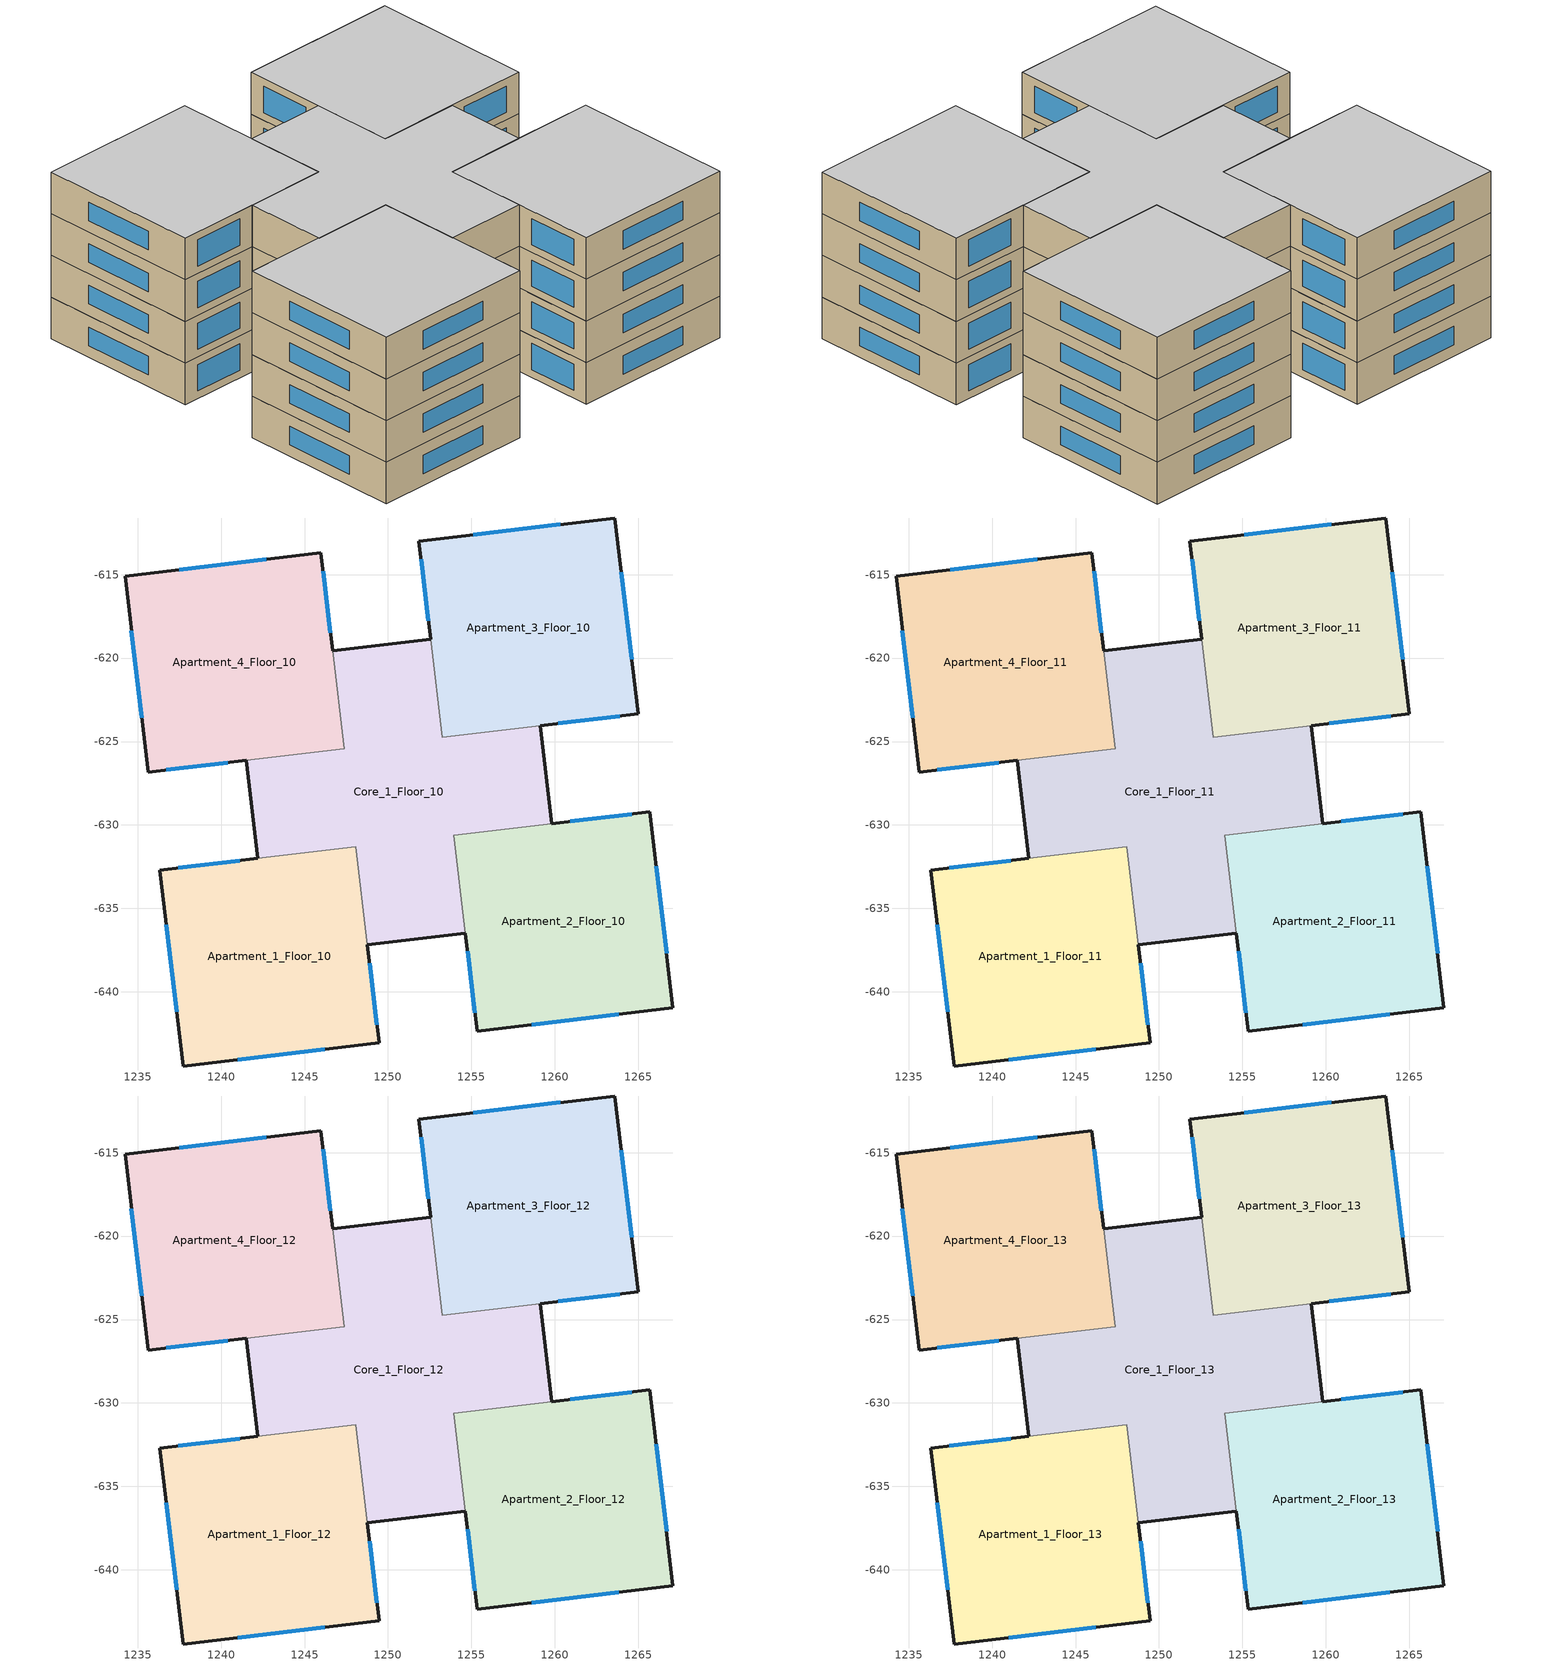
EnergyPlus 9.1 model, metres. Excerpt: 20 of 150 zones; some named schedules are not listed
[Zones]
Apartment_1_Floor_10
 floor to Apartment_1_Floor_9 (IS_FLOOR_A-5282): 1249.47,-643.05 1237.72,-644.45 1236.33,-632.7 1248.07,-631.31 z30
 wall outside (IS_WALL_ABD_5282_1_2_BLOCK): 1242.2,-632.01 1236.33,-632.7 1237.72,-644.45 1249.47,-643.05 1248.77,-637.18 z30:33
 wall to Core_1_Floor_10 (IS_INTERNALWALL_RESIDENTIAL+OFFICEREF): 1248.77,-637.18 1248.07,-631.31 1242.2,-632.01 z30:33
 window (IS_WIN_DGCL_ALUMIN_140X95_3.95_.65_.63): 1236.72,-635.97 1237.33,-641.18 / 1240.99,-644.06 1246.2,-643.44 z30.83:32.17; 1249.34,-641.96 1248.9,-638.27 / 1241.11,-632.14 1237.42,-632.57 z30.56:32.44
Apartment_2_Floor_10
 floor to Apartment_2_Floor_9 (IS_FLOOR_A-5282): 1267.08,-640.96 1255.34,-642.36 1253.94,-630.61 1265.69,-629.22 z30
 wall outside (IS_WALL_ABD_5282_1_2_BLOCK): 1254.64,-636.49 1255.34,-642.36 1267.08,-640.96 1265.69,-629.22 1259.82,-629.92 z30:33
 wall to Core_1_Floor_10 (IS_INTERNALWALL_RESIDENTIAL+OFFICEREF): 1259.82,-629.92 1253.94,-630.61 1254.64,-636.49 z30:33
 window (IS_WIN_DGCL_ALUMIN_140X95_3.95_.65_.63): 1254.77,-637.58 1255.21,-641.26 / 1264.6,-629.35 1260.91,-629.79 z30.56:32.44; 1258.6,-641.97 1263.82,-641.35 / 1266.69,-637.7 1266.08,-632.48 z30.83:32.17
Apartment_3_Floor_10
 floor to Apartment_3_Floor_9 (IS_FLOOR_A-5282): 1264.99,-623.35 1253.25,-624.74 1251.85,-613 1263.6,-611.6 z30
 wall outside (IS_WALL_ABD_5282_1_2_BLOCK): 1259.12,-624.04 1264.99,-623.35 1263.6,-611.6 1251.85,-613 1252.55,-618.87 z30:33
 wall to Core_1_Floor_10 (IS_INTERNALWALL_RESIDENTIAL+OFFICEREF): 1252.55,-618.87 1253.25,-624.74 1259.12,-624.04 z30:33
 window (IS_WIN_DGCL_ALUMIN_140X95_3.95_.65_.63): 1251.98,-614.09 1252.42,-617.78 / 1260.21,-623.91 1263.9,-623.48 z30.56:32.44; 1264.6,-620.08 1263.98,-614.87 / 1260.33,-611.99 1255.12,-612.61 z30.83:32.17
Apartment_4_Floor_10
 floor to Apartment_4_Floor_9 (IS_FLOOR_A-5282): 1247.38,-625.44 1235.63,-626.83 1234.24,-615.09 1245.98,-613.69 z30
 wall outside (IS_WALL_ABD_5282_1_2_BLOCK): 1246.68,-619.57 1245.98,-613.69 1234.24,-615.09 1235.63,-626.83 1241.5,-626.13 z30:33
 wall to Core_1_Floor_10 (IS_INTERNALWALL_RESIDENTIAL+OFFICEREF): 1241.5,-626.13 1247.38,-625.44 1246.68,-619.57 z30:33
 window (IS_WIN_DGCL_ALUMIN_140X95_3.95_.65_.63): 1234.63,-618.35 1235.24,-623.57 / 1242.72,-614.08 1237.5,-614.7 z30.83:32.17; 1236.72,-626.7 1240.41,-626.26 / 1246.55,-618.47 1246.11,-614.79 z30.56:32.44
Core_1_Floor_10
 floor to Core_1_Floor_9 (IS_FLOOR_A-5282): 1259.82,-629.92 1253.94,-630.61 1254.64,-636.49 1248.77,-637.18 1248.07,-631.31 1242.2,-632.01 1241.5,-626.13 1247.38,-625.44 1246.68,-619.57 1252.55,-618.87 1253.25,-624.74 1259.12,-624.04 z30
 wall outside (IS_WALL_ABD_5282_1_2_BLOCK): 1248.77,-637.18 1254.64,-636.49 / 1241.5,-626.13 1242.2,-632.01 / 1252.55,-618.87 1246.68,-619.57 / 1259.82,-629.92 1259.12,-624.04 z30:33
Apartment_1_Floor_11
 floor to Apartment_1_Floor_10 (IS_FLOOR_A-5282 Reversed): 1249.47,-643.05 1237.72,-644.45 1236.33,-632.7 1248.07,-631.31 z33
 wall outside (IS_WALL_ABD_5282_1_2_BLOCK): 1242.2,-632.01 1236.33,-632.7 1237.72,-644.45 1249.47,-643.05 1248.77,-637.18 z33:36
 wall to Core_1_Floor_11 (IS_INTERNALWALL_RESIDENTIAL+OFFICEREF): 1248.77,-637.18 1248.07,-631.31 1242.2,-632.01 z33:36
 window (IS_WIN_DGCL_ALUMIN_140X95_3.95_.65_.63): 1236.72,-635.97 1237.33,-641.18 / 1240.99,-644.06 1246.2,-643.44 z33.83:35.17; 1249.34,-641.96 1248.9,-638.27 / 1241.11,-632.14 1237.42,-632.57 z33.56:35.44
Apartment_2_Floor_11
 floor to Apartment_2_Floor_10 (IS_FLOOR_A-5282 Reversed): 1267.08,-640.96 1255.34,-642.36 1253.94,-630.61 1265.69,-629.22 z33
 wall outside (IS_WALL_ABD_5282_1_2_BLOCK): 1254.64,-636.49 1255.34,-642.36 1267.08,-640.96 1265.69,-629.22 1259.82,-629.92 z33:36
 wall to Core_1_Floor_11 (IS_INTERNALWALL_RESIDENTIAL+OFFICEREF): 1259.82,-629.92 1253.94,-630.61 1254.64,-636.49 z33:36
 window (IS_WIN_DGCL_ALUMIN_140X95_3.95_.65_.63): 1254.77,-637.58 1255.21,-641.26 / 1264.6,-629.35 1260.91,-629.79 z33.56:35.44; 1258.6,-641.97 1263.82,-641.35 / 1266.69,-637.7 1266.08,-632.48 z33.83:35.17
Apartment_3_Floor_11
 floor to Apartment_3_Floor_10 (IS_FLOOR_A-5282 Reversed): 1264.99,-623.35 1253.25,-624.74 1251.85,-613 1263.6,-611.6 z33
 wall outside (IS_WALL_ABD_5282_1_2_BLOCK): 1259.12,-624.04 1264.99,-623.35 1263.6,-611.6 1251.85,-613 1252.55,-618.87 z33:36
 wall to Core_1_Floor_11 (IS_INTERNALWALL_RESIDENTIAL+OFFICEREF): 1252.55,-618.87 1253.25,-624.74 1259.12,-624.04 z33:36
 window (IS_WIN_DGCL_ALUMIN_140X95_3.95_.65_.63): 1251.98,-614.09 1252.42,-617.78 / 1260.21,-623.91 1263.9,-623.48 z33.56:35.44; 1264.6,-620.08 1263.98,-614.87 / 1260.33,-611.99 1255.12,-612.61 z33.83:35.17
Apartment_4_Floor_11
 floor to Apartment_4_Floor_10 (IS_FLOOR_A-5282 Reversed): 1247.38,-625.44 1235.63,-626.83 1234.24,-615.09 1245.98,-613.69 z33
 wall outside (IS_WALL_ABD_5282_1_2_BLOCK): 1246.68,-619.57 1245.98,-613.69 1234.24,-615.09 1235.63,-626.83 1241.5,-626.13 z33:36
 wall to Core_1_Floor_11 (IS_INTERNALWALL_RESIDENTIAL+OFFICEREF): 1241.5,-626.13 1247.38,-625.44 1246.68,-619.57 z33:36
 window (IS_WIN_DGCL_ALUMIN_140X95_3.95_.65_.63): 1234.63,-618.35 1235.24,-623.57 / 1242.72,-614.08 1237.5,-614.7 z33.83:35.17; 1236.72,-626.7 1240.41,-626.26 / 1246.55,-618.47 1246.11,-614.79 z33.56:35.44
Core_1_Floor_11
 floor to Core_1_Floor_10 (IS_FLOOR_A-5282 Reversed): 1259.82,-629.92 1253.94,-630.61 1254.64,-636.49 1248.77,-637.18 1248.07,-631.31 1242.2,-632.01 1241.5,-626.13 1247.38,-625.44 1246.68,-619.57 1252.55,-618.87 1253.25,-624.74 1259.12,-624.04 z33
 wall outside (IS_WALL_ABD_5282_1_2_BLOCK): 1248.77,-637.18 1254.64,-636.49 / 1241.5,-626.13 1242.2,-632.01 / 1252.55,-618.87 1246.68,-619.57 / 1259.82,-629.92 1259.12,-624.04 z33:36
Apartment_1_Floor_12
 floor to Apartment_1_Floor_11 (IS_FLOOR_A-5282 Reversed): 1249.47,-643.05 1237.72,-644.45 1236.33,-632.7 1248.07,-631.31 z36
 wall outside (IS_WALL_ABD_5282_1_2_BLOCK): 1242.2,-632.01 1236.33,-632.7 1237.72,-644.45 1249.47,-643.05 1248.77,-637.18 z36:39
 wall to Core_1_Floor_12 (IS_INTERNALWALL_RESIDENTIAL+OFFICEREF): 1248.77,-637.18 1248.07,-631.31 1242.2,-632.01 z36:39
 window (IS_WIN_DGCL_ALUMIN_140X95_3.95_.65_.63): 1236.72,-635.97 1237.33,-641.18 / 1240.99,-644.06 1246.2,-643.44 z36.83:38.17; 1249.34,-641.96 1248.9,-638.27 / 1241.11,-632.14 1237.42,-632.57 z36.56:38.44
Apartment_2_Floor_12
 floor to Apartment_2_Floor_11 (IS_FLOOR_A-5282 Reversed): 1267.08,-640.96 1255.34,-642.36 1253.94,-630.61 1265.69,-629.22 z36
 wall outside (IS_WALL_ABD_5282_1_2_BLOCK): 1254.64,-636.49 1255.34,-642.36 1267.08,-640.96 1265.69,-629.22 1259.82,-629.92 z36:39
 wall to Core_1_Floor_12 (IS_INTERNALWALL_RESIDENTIAL+OFFICEREF): 1259.82,-629.92 1253.94,-630.61 1254.64,-636.49 z36:39
 window (IS_WIN_DGCL_ALUMIN_140X95_3.95_.65_.63): 1254.77,-637.58 1255.21,-641.26 / 1264.6,-629.35 1260.91,-629.79 z36.56:38.44; 1258.6,-641.97 1263.82,-641.35 / 1266.69,-637.7 1266.08,-632.48 z36.83:38.17
Apartment_3_Floor_12
 floor to Apartment_3_Floor_11 (IS_FLOOR_A-5282 Reversed): 1264.99,-623.35 1253.25,-624.74 1251.85,-613 1263.6,-611.6 z36
 wall outside (IS_WALL_ABD_5282_1_2_BLOCK): 1259.12,-624.04 1264.99,-623.35 1263.6,-611.6 1251.85,-613 1252.55,-618.87 z36:39
 wall to Core_1_Floor_12 (IS_INTERNALWALL_RESIDENTIAL+OFFICEREF): 1252.55,-618.87 1253.25,-624.74 1259.12,-624.04 z36:39
 window (IS_WIN_DGCL_ALUMIN_140X95_3.95_.65_.63): 1251.98,-614.09 1252.42,-617.78 / 1260.21,-623.91 1263.9,-623.48 z36.56:38.44; 1264.6,-620.08 1263.98,-614.87 / 1260.33,-611.99 1255.12,-612.61 z36.83:38.17
Apartment_4_Floor_12
 floor to Apartment_4_Floor_11 (IS_FLOOR_A-5282 Reversed): 1247.38,-625.44 1235.63,-626.83 1234.24,-615.09 1245.98,-613.69 z36
 wall outside (IS_WALL_ABD_5282_1_2_BLOCK): 1246.68,-619.57 1245.98,-613.69 1234.24,-615.09 1235.63,-626.83 1241.5,-626.13 z36:39
 wall to Core_1_Floor_12 (IS_INTERNALWALL_RESIDENTIAL+OFFICEREF): 1241.5,-626.13 1247.38,-625.44 1246.68,-619.57 z36:39
 window (IS_WIN_DGCL_ALUMIN_140X95_3.95_.65_.63): 1234.63,-618.35 1235.24,-623.57 / 1242.72,-614.08 1237.5,-614.7 z36.83:38.17; 1236.72,-626.7 1240.41,-626.26 / 1246.55,-618.47 1246.11,-614.79 z36.56:38.44
Core_1_Floor_12
 floor to Core_1_Floor_11 (IS_FLOOR_A-5282 Reversed): 1259.82,-629.92 1253.94,-630.61 1254.64,-636.49 1248.77,-637.18 1248.07,-631.31 1242.2,-632.01 1241.5,-626.13 1247.38,-625.44 1246.68,-619.57 1252.55,-618.87 1253.25,-624.74 1259.12,-624.04 z36
 wall outside (IS_WALL_ABD_5282_1_2_BLOCK): 1248.77,-637.18 1254.64,-636.49 / 1241.5,-626.13 1242.2,-632.01 / 1252.55,-618.87 1246.68,-619.57 / 1259.82,-629.92 1259.12,-624.04 z36:39
Apartment_1_Floor_13
 floor to Apartment_1_Floor_12 (IS_FLOOR_A-5282 Reversed): 1249.47,-643.05 1237.72,-644.45 1236.33,-632.7 1248.07,-631.31 z39
 wall outside (IS_WALL_ABD_5282_1_2_BLOCK): 1242.2,-632.01 1236.33,-632.7 1237.72,-644.45 1249.47,-643.05 1248.77,-637.18 z39:42
 wall to Core_1_Floor_13 (IS_INTERNALWALL_RESIDENTIAL+OFFICEREF): 1248.77,-637.18 1248.07,-631.31 1242.2,-632.01 z39:42
 window (IS_WIN_DGCL_ALUMIN_140X95_3.95_.65_.63): 1236.72,-635.97 1237.33,-641.18 / 1240.99,-644.06 1246.2,-643.44 z39.83:41.17; 1249.34,-641.96 1248.9,-638.27 / 1241.11,-632.14 1237.42,-632.57 z39.56:41.44
 ceiling to Apartment_1_Floor_14 (IS_FLOOR_A-5282): 1236.33,-632.7 1237.72,-644.45 1249.47,-643.05 1248.07,-631.31 z42
Apartment_2_Floor_13
 floor to Apartment_2_Floor_12 (IS_FLOOR_A-5282 Reversed): 1267.08,-640.96 1255.34,-642.36 1253.94,-630.61 1265.69,-629.22 z39
 wall outside (IS_WALL_ABD_5282_1_2_BLOCK): 1254.64,-636.49 1255.34,-642.36 1267.08,-640.96 1265.69,-629.22 1259.82,-629.92 z39:42
 wall to Core_1_Floor_13 (IS_INTERNALWALL_RESIDENTIAL+OFFICEREF): 1259.82,-629.92 1253.94,-630.61 1254.64,-636.49 z39:42
 window (IS_WIN_DGCL_ALUMIN_140X95_3.95_.65_.63): 1254.77,-637.58 1255.21,-641.26 / 1264.6,-629.35 1260.91,-629.79 z39.56:41.44; 1258.6,-641.97 1263.82,-641.35 / 1266.69,-637.7 1266.08,-632.48 z39.83:41.17
 ceiling to Apartment_2_Floor_14 (IS_FLOOR_A-5282): 1253.94,-630.61 1255.34,-642.36 1267.08,-640.96 1265.69,-629.22 z42
Apartment_3_Floor_13
 floor to Apartment_3_Floor_12 (IS_FLOOR_A-5282 Reversed): 1264.99,-623.35 1253.25,-624.74 1251.85,-613 1263.6,-611.6 z39
 wall outside (IS_WALL_ABD_5282_1_2_BLOCK): 1259.12,-624.04 1264.99,-623.35 1263.6,-611.6 1251.85,-613 1252.55,-618.87 z39:42
 wall to Core_1_Floor_13 (IS_INTERNALWALL_RESIDENTIAL+OFFICEREF): 1252.55,-618.87 1253.25,-624.74 1259.12,-624.04 z39:42
 window (IS_WIN_DGCL_ALUMIN_140X95_3.95_.65_.63): 1251.98,-614.09 1252.42,-617.78 / 1260.21,-623.91 1263.9,-623.48 z39.56:41.44; 1264.6,-620.08 1263.98,-614.87 / 1260.33,-611.99 1255.12,-612.61 z39.83:41.17
 ceiling to Apartment_3_Floor_14 (IS_FLOOR_A-5282): 1251.85,-613 1253.25,-624.74 1264.99,-623.35 1263.6,-611.6 z42
Apartment_4_Floor_13
 floor to Apartment_4_Floor_12 (IS_FLOOR_A-5282 Reversed): 1247.38,-625.44 1235.63,-626.83 1234.24,-615.09 1245.98,-613.69 z39
 wall outside (IS_WALL_ABD_5282_1_2_BLOCK): 1246.68,-619.57 1245.98,-613.69 1234.24,-615.09 1235.63,-626.83 1241.5,-626.13 z39:42
 wall to Core_1_Floor_13 (IS_INTERNALWALL_RESIDENTIAL+OFFICEREF): 1241.5,-626.13 1247.38,-625.44 1246.68,-619.57 z39:42
 window (IS_WIN_DGCL_ALUMIN_140X95_3.95_.65_.63): 1234.63,-618.35 1235.24,-623.57 / 1242.72,-614.08 1237.5,-614.7 z39.83:41.17; 1236.72,-626.7 1240.41,-626.26 / 1246.55,-618.47 1246.11,-614.79 z39.56:41.44
 ceiling to Apartment_4_Floor_14 (IS_FLOOR_A-5282): 1234.24,-615.09 1235.63,-626.83 1247.38,-625.44 1245.98,-613.69 z42
Core_1_Floor_13
 floor to Core_1_Floor_12 (IS_FLOOR_A-5282 Reversed): 1259.82,-629.92 1253.94,-630.61 1254.64,-636.49 1248.77,-637.18 1248.07,-631.31 1242.2,-632.01 1241.5,-626.13 1247.38,-625.44 1246.68,-619.57 1252.55,-618.87 1253.25,-624.74 1259.12,-624.04 z39
 wall outside (IS_WALL_ABD_5282_1_2_BLOCK): 1248.77,-637.18 1254.64,-636.49 / 1241.5,-626.13 1242.2,-632.01 / 1252.55,-618.87 1246.68,-619.57 / 1259.82,-629.92 1259.12,-624.04 z39:42
 ceiling to Core_1_Floor_14 (IS_FLOOR_A-5282): 1246.68,-619.57 1247.38,-625.44 1241.5,-626.13 1242.2,-632.01 1248.07,-631.31 1248.77,-637.18 1254.64,-636.49 1253.94,-630.61 1259.82,-629.92 1259.12,-624.04 1253.25,-624.74 1252.55,-618.87 z42
[Building]
Building 1: North Axis {deg}=0; Terrain=City; Solar Distribution=FullExterior; Maximum Number of Warmup Days=25; Minimum Number of Warmup Days=6
[Site:Location]
Tel Aviv-Bet Dagan	ISR: Latitude {deg}=32; Longitude {deg}=34.82; Time Zone {hr}=2; Elevation {m}=35
[SizingPeriod:DesignDay] Month=8; Day of Month=21; Day Type=SummerDesignDay; Daily Dry-Bulb Temperature Range {deltaC}=11.03; Dry-Bulb Temperature Range Modifier Type=DefaultMultipliers; Barometric Pressure {Pa}=100942; Wind Speed {m/s}=5.1; Wind Direction {deg}=259; Rain Indicator=No; Snow Indicator=No; Daylight Saving Time Indicator=No; Solar Model Indicator=ASHRAEClearSky; Sky Clearness=1.2
Name | Maximum Dry-Bulb Temperature {C} | Humidity Condition Type | Wetbulb or DewPoint at Maximum Dry-Bulb {C} | Enthalpy at Maximum Dry-Bulb {J/kg}
Ann Clg .4% Condns DB=>MWB | 33.5 | Wetbulb | 18.92
Ann Clg .4% Condns DP=>MDB | 24.5 | Dewpoint | 23.6
Ann Clg .4% Condns Enth=>MDB | 27.5 | Enthalpy |  | 75935
Ann Clg .4% Condns WB=>MDB | 32.8 | Wetbulb | 25.028
[Material] Roughness=MediumRough; Thermal Absorptance=0.9; Visible Absorptance=0.7
Name | Thickness {m} | Conductivity {W/m-K} | Density {kg/m3} | Specific Heat {J/kg-K} | Solar Absorptance
IS_CB1-13-23x50x25-095 | 0.23 | 0.25 | 825 | 970 | 0.44
IS_CB42-4-10x50x20-020 | 0.1 | 0.55 | 893 | 970 | 0.44
IS_Cement Mortar | 0.025 | 1.4 | 2000 | 900 | 0.4
IS_Light Concrete w/light Coarse Aggregate w/Non Quartz Sand-1600 | 0.05 | 1 | 1600 | 970 | 0.44
IS_Lime-Cement Mortar | 0.02 | 0.87 | 1800 | 860 | 0.4
IS_Marble | 0.04 | 3.5 | 2800 | 900 | 0.76
IS_Regular Concrete w/regular aggregate and w/Quartz sand_14cm | 0.14 | 2.1 | 2400 | 970 | 0.44
IS_Rigid-Polystyrene-Foam-made-from-granular-material-3cm | 0.03 | 0.04 | 20 | 1300 | 0.44
IS_Rigid-Polystyrene-Foam-made-from-granular-material-4cm | 0.04 | 0.04 | 20 | 1300 | 0.44
IS_Sand | 0.1 | 1.4 | 1600 | 830 | 0.44
[WindowMaterial:Blind] Slat Orientation=Horizontal; Slat Width {m}=0.025; Slat Separation {m}=0.018; Slat Thickness {m}=0.00025; Slat Angle {deg}=89.1; Slat Conductivity {W/m-K}=0.1; Slat Beam Solar Transmittance=0.2; Front Side Slat Beam Solar Reflectance=0.2; Back Side Slat Beam Solar Reflectance=0.2; Slat Diffuse Solar Transmittance=0.2; Front Side Slat Diffuse Solar Reflectance=0.2; Back Side Slat Diffuse Solar Reflectance=0.2; Slat Beam Visible Transmittance=0.2; Front Side Slat Beam Visible Reflectance=0.2; Back Side Slat Beam Visible Reflectance=0.2; Slat Diffuse Visible Transmittance=0.2; Front Side Slat Diffuse Visible Reflectance=0.2; Back Side Slat Diffuse Visible Reflectance=0.2; Slat Infrared Hemispherical Transmittance=0; Front Side Slat Infrared Hemispherical Emissivity=0.9; Back Side Slat Infrared Hemispherical Emissivity=0.9; Blind to Glass Distance {m}=0.0624985; Blind Top Opening Multiplier=1; Blind Bottom Opening Multiplier=1; Blind Left Side Opening Multiplier=1; Blind Right Side Opening Multiplier=1; Minimum Slat Angle {deg}=0; Maximum Slat Angle {deg}=180
IS_BLIND-Horizontal-0.025-0.018-89.0999985212-0.062498457901; IS_BLIND-Horizontal-0.025-0.018-89.0999987926-0.0624984579019; IS_BLIND-Horizontal-0.025-0.018-89.0999991462-0.0624984579031; IS_BLIND-Horizontal-0.025-0.018-89.1-0.062498457906; IS_BLIND-Horizontal-0.025-0.018-89.1000008538-0.0624984579089; IS_BLIND-Horizontal-0.025-0.018-89.1000012074-0.0624984579102; IS_BLIND-Horizontal-0.025-0.018-89.1000014788-0.0624984579111
[WindowMaterial:SimpleGlazingSystem]
ISw_DgCl_Alumin_140x95_3.95_.65_.63: U-Factor {W/m2-K}=3.95; Solar Heat Gain Coefficient=0.65; Visible Transmittance=0.63
[Construction]
IS_FLOOR_A-5282: IS_Cement Mortar, IS_Regular Concrete w/regular aggregate and w/Quartz sand_14cm, IS_Rigid-Polystyrene-Foam-made-from-granular-material-4cm, IS_Light Concrete w/light Coarse Aggregate w/Non Quartz Sand-1600, IS_Sand, IS_Cement Mortar, IS_Marble
IS_FLOOR_A-5282 Reversed: IS_Marble, IS_Cement Mortar, IS_Sand, IS_Light Concrete w/light Coarse Aggregate w/Non Quartz Sand-1600, IS_Rigid-Polystyrene-Foam-made-from-granular-material-4cm, IS_Regular Concrete w/regular aggregate and w/Quartz sand_14cm, IS_Cement Mortar
IS_INTERNALWALL_RESIDENTIAL+OFFICEREF: IS_Lime-Cement Mortar, IS_CB42-4-10x50x20-020, IS_Cement Mortar
IS_WALL_ABD_5282_1_2_BLOCK: IS_Cement Mortar, IS_Rigid-Polystyrene-Foam-made-from-granular-material-3cm, IS_CB1-13-23x50x25-095, IS_Lime-Cement Mortar
IS_WIN_DGCL_ALUMIN_140X95_3.95_.65_.63: ISw_DgCl_Alumin_140x95_3.95_.65_.63
[Zone]
Apartment_1_Floor_10; Apartment_1_Floor_11; Apartment_1_Floor_12; Apartment_1_Floor_13; Apartment_2_Floor_10; Apartment_2_Floor_11; Apartment_2_Floor_12; Apartment_2_Floor_13; Apartment_3_Floor_10; Apartment_3_Floor_11; Apartment_3_Floor_12; Apartment_3_Floor_13; Apartment_4_Floor_10; Apartment_4_Floor_11; Apartment_4_Floor_12; Apartment_4_Floor_13; Core_1_Floor_10; Core_1_Floor_11; Core_1_Floor_12; Core_1_Floor_13
[InternalMass] Construction=IS_INTERNALWALL_RESIDENTIAL+OFFICEREF; Surface Area {m2}=243.354
Name | Zone
Apartment_1_Floor_10-Interior walls | Apartment_1_Floor_10
Apartment_1_Floor_11-Interior walls | Apartment_1_Floor_11
Apartment_1_Floor_12-Interior walls | Apartment_1_Floor_12
Apartment_1_Floor_13-Interior walls | Apartment_1_Floor_13
Apartment_2_Floor_10-Interior walls | Apartment_2_Floor_10
Apartment_2_Floor_11-Interior walls | Apartment_2_Floor_11
Apartment_2_Floor_12-Interior walls | Apartment_2_Floor_12
Apartment_2_Floor_13-Interior walls | Apartment_2_Floor_13
Apartment_3_Floor_10-Interior walls | Apartment_3_Floor_10
Apartment_3_Floor_11-Interior walls | Apartment_3_Floor_11
Apartment_3_Floor_12-Interior walls | Apartment_3_Floor_12
Apartment_3_Floor_13-Interior walls | Apartment_3_Floor_13
Apartment_4_Floor_10-Interior walls | Apartment_4_Floor_10
Apartment_4_Floor_11-Interior walls | Apartment_4_Floor_11
Apartment_4_Floor_12-Interior walls | Apartment_4_Floor_12
Apartment_4_Floor_13-Interior walls | Apartment_4_Floor_13
[Daylighting:Controls] Lighting Control Type=Continuous; Glare Calculation Azimuth Angle of View Direction Clockwise from Zone y-Axis {deg}=0; Maximum Allowable Discomfort Glare Index=22; Fraction of Zone Controlled by Reference Point 1=1; Illuminance Setpoint at Reference Point 1 {lux}=500
Name | Zone | Glare Calculation Daylighting Reference Point | Daylighting Reference Point Name 1
Apartment_1_Floor_10 DaylightingControls | Apartment_1_Floor_10 | Daylighting Control 14 | Daylighting Control 14
Apartment_1_Floor_11 DaylightingControls | Apartment_1_Floor_11 | Daylighting Control 15 | Daylighting Control 15
Apartment_1_Floor_12 DaylightingControls | Apartment_1_Floor_12 | Daylighting Control 16 | Daylighting Control 16
Apartment_1_Floor_13 DaylightingControls | Apartment_1_Floor_13 | Daylighting Control 17 | Daylighting Control 17
Apartment_2_Floor_10 DaylightingControls | Apartment_2_Floor_10 | Daylighting Control 43 | Daylighting Control 43
Apartment_2_Floor_11 DaylightingControls | Apartment_2_Floor_11 | Daylighting Control 44 | Daylighting Control 44
Apartment_2_Floor_12 DaylightingControls | Apartment_2_Floor_12 | Daylighting Control 45 | Daylighting Control 45
Apartment_2_Floor_13 DaylightingControls | Apartment_2_Floor_13 | Daylighting Control 46 | Daylighting Control 46
Apartment_3_Floor_10 DaylightingControls | Apartment_3_Floor_10 | Daylighting Control 72 | Daylighting Control 72
Apartment_3_Floor_11 DaylightingControls | Apartment_3_Floor_11 | Daylighting Control 73 | Daylighting Control 73
Apartment_3_Floor_12 DaylightingControls | Apartment_3_Floor_12 | Daylighting Control 74 | Daylighting Control 74
Apartment_3_Floor_13 DaylightingControls | Apartment_3_Floor_13 | Daylighting Control 75 | Daylighting Control 75
Apartment_4_Floor_10 DaylightingControls | Apartment_4_Floor_10 | Daylighting Control 101 | Daylighting Control 101
Apartment_4_Floor_11 DaylightingControls | Apartment_4_Floor_11 | Daylighting Control 102 | Daylighting Control 102
Apartment_4_Floor_12 DaylightingControls | Apartment_4_Floor_12 | Daylighting Control 103 | Daylighting Control 103
Apartment_4_Floor_13 DaylightingControls | Apartment_4_Floor_13 | Daylighting Control 104 | Daylighting Control 104
[ZoneControl:Thermostat] Control Object Type 1=ThermostatSetpoint:DualSetpoint
Name | Zone or ZoneList | Control Type Schedule | Control Name 1
Apartment_1_Floor_10 Thermostat | Apartment_1_Floor_10 | Apartment_1_Floor_10 Thermostat Schedule | dualSetPtThermostatApartment_1_Floor_10
Apartment_1_Floor_11 Thermostat | Apartment_1_Floor_11 | Apartment_1_Floor_11 Thermostat Schedule | dualSetPtThermostatApartment_1_Floor_11
Apartment_1_Floor_12 Thermostat | Apartment_1_Floor_12 | Apartment_1_Floor_12 Thermostat Schedule | dualSetPtThermostatApartment_1_Floor_12
Apartment_1_Floor_13 Thermostat | Apartment_1_Floor_13 | Apartment_1_Floor_13 Thermostat Schedule | dualSetPtThermostatApartment_1_Floor_13
Apartment_2_Floor_10 Thermostat | Apartment_2_Floor_10 | Apartment_2_Floor_10 Thermostat Schedule | dualSetPtThermostatApartment_2_Floor_10
Apartment_2_Floor_11 Thermostat | Apartment_2_Floor_11 | Apartment_2_Floor_11 Thermostat Schedule | dualSetPtThermostatApartment_2_Floor_11
Apartment_2_Floor_12 Thermostat | Apartment_2_Floor_12 | Apartment_2_Floor_12 Thermostat Schedule | dualSetPtThermostatApartment_2_Floor_12
Apartment_2_Floor_13 Thermostat | Apartment_2_Floor_13 | Apartment_2_Floor_13 Thermostat Schedule | dualSetPtThermostatApartment_2_Floor_13
Apartment_3_Floor_10 Thermostat | Apartment_3_Floor_10 | Apartment_3_Floor_10 Thermostat Schedule | dualSetPtThermostatApartment_3_Floor_10
Apartment_3_Floor_11 Thermostat | Apartment_3_Floor_11 | Apartment_3_Floor_11 Thermostat Schedule | dualSetPtThermostatApartment_3_Floor_11
Apartment_3_Floor_12 Thermostat | Apartment_3_Floor_12 | Apartment_3_Floor_12 Thermostat Schedule | dualSetPtThermostatApartment_3_Floor_12
Apartment_3_Floor_13 Thermostat | Apartment_3_Floor_13 | Apartment_3_Floor_13 Thermostat Schedule | dualSetPtThermostatApartment_3_Floor_13
Apartment_4_Floor_10 Thermostat | Apartment_4_Floor_10 | Apartment_4_Floor_10 Thermostat Schedule | dualSetPtThermostatApartment_4_Floor_10
Apartment_4_Floor_11 Thermostat | Apartment_4_Floor_11 | Apartment_4_Floor_11 Thermostat Schedule | dualSetPtThermostatApartment_4_Floor_11
Apartment_4_Floor_12 Thermostat | Apartment_4_Floor_12 | Apartment_4_Floor_12 Thermostat Schedule | dualSetPtThermostatApartment_4_Floor_12
Apartment_4_Floor_13 Thermostat | Apartment_4_Floor_13 | Apartment_4_Floor_13 Thermostat Schedule | dualSetPtThermostatApartment_4_Floor_13
[ThermostatSetpoint:DualSetpoint] Heating Setpoint Temperature Schedule=IS_RES_HEATING_SETPOINT; Cooling Setpoint Temperature Schedule=IS_RES_COOLING_SETPOINT
dualSetPtThermostatApartment_1_Floor_10; dualSetPtThermostatApartment_1_Floor_11; dualSetPtThermostatApartment_1_Floor_12; dualSetPtThermostatApartment_1_Floor_13; dualSetPtThermostatApartment_2_Floor_10; dualSetPtThermostatApartment_2_Floor_11; dualSetPtThermostatApartment_2_Floor_12; dualSetPtThermostatApartment_2_Floor_13; dualSetPtThermostatApartment_3_Floor_10; dualSetPtThermostatApartment_3_Floor_11; dualSetPtThermostatApartment_3_Floor_12; dualSetPtThermostatApartment_3_Floor_13; dualSetPtThermostatApartment_4_Floor_10; dualSetPtThermostatApartment_4_Floor_11; dualSetPtThermostatApartment_4_Floor_12; dualSetPtThermostatApartment_4_Floor_13
[ZoneHVAC:IdealLoadsAirSystem] Cooling Limit=LimitFlowRate; Maximum Cooling Air Flow Rate {m3/s}=Autosize; Heating Availability Schedule=IS_RES_OCCUPANCY; Cooling Availability Schedule=IS_RES_OCCUPANCY; Dehumidification Control Type=Humidistat; Humidification Control Type=Humidistat; Design Specification Outdoor Air Object=Apartment_1_Floor_0_DSOA; Outdoor Air Economizer Type=DifferentialEnthalpy
Apartment_1_Floor_0 IDEAL LOADS AIR SYSTEM; Apartment_1_Floor_1 IDEAL LOADS AIR SYSTEM; Apartment_1_Floor_10 IDEAL LOADS AIR SYSTEM; Apartment_1_Floor_11 IDEAL LOADS AIR SYSTEM; Apartment_1_Floor_12 IDEAL LOADS AIR SYSTEM; Apartment_1_Floor_13 IDEAL LOADS AIR SYSTEM; Apartment_1_Floor_14 IDEAL LOADS AIR SYSTEM; Apartment_1_Floor_15 IDEAL LOADS AIR SYSTEM; Apartment_1_Floor_16 IDEAL LOADS AIR SYSTEM; Apartment_1_Floor_17 IDEAL LOADS AIR SYSTEM; Apartment_1_Floor_18 IDEAL LOADS AIR SYSTEM; Apartment_1_Floor_19 IDEAL LOADS AIR SYSTEM; Apartment_1_Floor_2 IDEAL LOADS AIR SYSTEM; Apartment_1_Floor_20 IDEAL LOADS AIR SYSTEM; Apartment_1_Floor_21 IDEAL LOADS AIR SYSTEM; Apartment_1_Floor_22 IDEAL LOADS AIR SYSTEM; Apartment_1_Floor_23 IDEAL LOADS AIR SYSTEM; Apartment_1_Floor_24 IDEAL LOADS AIR SYSTEM; Apartment_1_Floor_25 IDEAL LOADS AIR SYSTEM; Apartment_1_Floor_26 IDEAL LOADS AIR SYSTEM; Apartment_1_Floor_27 IDEAL LOADS AIR SYSTEM; Apartment_1_Floor_28 IDEAL LOADS AIR SYSTEM; Apartment_1_Floor_29 IDEAL LOADS AIR SYSTEM; Apartment_1_Floor_3 IDEAL LOADS AIR SYSTEM; Apartment_1_Floor_4 IDEAL LOADS AIR SYSTEM; Apartment_1_Floor_5 IDEAL LOADS AIR SYSTEM; Apartment_1_Floor_6 IDEAL LOADS AIR SYSTEM; Apartment_1_Floor_7 IDEAL LOADS AIR SYSTEM; Apartment_1_Floor_8 IDEAL LOADS AIR SYSTEM; Apartment_1_Floor_9 IDEAL LOADS AIR SYSTEM; Apartment_2_Floor_0 IDEAL LOADS AIR SYSTEM; Apartment_2_Floor_1 IDEAL LOADS AIR SYSTEM; Apartment_2_Floor_10 IDEAL LOADS AIR SYSTEM; Apartment_2_Floor_11 IDEAL LOADS AIR SYSTEM; Apartment_2_Floor_12 IDEAL LOADS AIR SYSTEM; Apartment_2_Floor_13 IDEAL LOADS AIR SYSTEM; Apartment_2_Floor_14 IDEAL LOADS AIR SYSTEM; Apartment_2_Floor_15 IDEAL LOADS AIR SYSTEM; Apartment_2_Floor_16 IDEAL LOADS AIR SYSTEM; Apartment_2_Floor_17 IDEAL LOADS AIR SYSTEM; Apartment_2_Floor_18 IDEAL LOADS AIR SYSTEM; Apartment_2_Floor_19 IDEAL LOADS AIR SYSTEM; Apartment_2_Floor_2 IDEAL LOADS AIR SYSTEM; Apartment_2_Floor_20 IDEAL LOADS AIR SYSTEM; Apartment_2_Floor_21 IDEAL LOADS AIR SYSTEM; Apartment_2_Floor_22 IDEAL LOADS AIR SYSTEM; Apartment_2_Floor_23 IDEAL LOADS AIR SYSTEM; Apartment_2_Floor_24 IDEAL LOADS AIR SYSTEM; Apartment_2_Floor_25 IDEAL LOADS AIR SYSTEM; Apartment_2_Floor_26 IDEAL LOADS AIR SYSTEM; Apartment_2_Floor_27 IDEAL LOADS AIR SYSTEM; Apartment_2_Floor_28 IDEAL LOADS AIR SYSTEM; Apartment_2_Floor_29 IDEAL LOADS AIR SYSTEM; Apartment_2_Floor_3 IDEAL LOADS AIR SYSTEM; Apartment_2_Floor_4 IDEAL LOADS AIR SYSTEM; Apartment_2_Floor_5 IDEAL LOADS AIR SYSTEM; Apartment_2_Floor_6 IDEAL LOADS AIR SYSTEM; Apartment_2_Floor_7 IDEAL LOADS AIR SYSTEM; Apartment_2_Floor_8 IDEAL LOADS AIR SYSTEM; Apartment_2_Floor_9 IDEAL LOADS AIR SYSTEM; Apartment_3_Floor_0 IDEAL LOADS AIR SYSTEM; Apartment_3_Floor_1 IDEAL LOADS AIR SYSTEM; Apartment_3_Floor_10 IDEAL LOADS AIR SYSTEM; Apartment_3_Floor_11 IDEAL LOADS AIR SYSTEM; Apartment_3_Floor_12 IDEAL LOADS AIR SYSTEM; Apartment_3_Floor_13 IDEAL LOADS AIR SYSTEM; Apartment_3_Floor_14 IDEAL LOADS AIR SYSTEM; Apartment_3_Floor_15 IDEAL LOADS AIR SYSTEM; Apartment_3_Floor_16 IDEAL LOADS AIR SYSTEM; Apartment_3_Floor_17 IDEAL LOADS AIR SYSTEM; Apartment_3_Floor_18 IDEAL LOADS AIR SYSTEM; Apartment_3_Floor_19 IDEAL LOADS AIR SYSTEM; Apartment_3_Floor_2 IDEAL LOADS AIR SYSTEM; Apartment_3_Floor_20 IDEAL LOADS AIR SYSTEM; Apartment_3_Floor_21 IDEAL LOADS AIR SYSTEM; Apartment_3_Floor_22 IDEAL LOADS AIR SYSTEM; Apartment_3_Floor_23 IDEAL LOADS AIR SYSTEM; Apartment_3_Floor_24 IDEAL LOADS AIR SYSTEM; Apartment_3_Floor_25 IDEAL LOADS AIR SYSTEM; Apartment_3_Floor_26 IDEAL LOADS AIR SYSTEM; Apartment_3_Floor_27 IDEAL LOADS AIR SYSTEM; Apartment_3_Floor_28 IDEAL LOADS AIR SYSTEM
[DesignSpecification:OutdoorAir]
Apartment_1_Floor_0_DSOA: Outdoor Air Method=Sum; Outdoor Air Flow per Person {m3/s-person}=0.0023595; Outdoor Air Flow per Zone Floor Area {m3/s-m2}=0.000304801; Outdoor Air Flow per Zone {m3/s}=0; Outdoor Air Flow Air Changes per Hour {1/hr}=0
[Zone equipment]
Apartment_1_Floor_10: Apartment_1_Floor_10 IDEAL LOADS AIR SYSTEM
Apartment_1_Floor_11: Apartment_1_Floor_11 IDEAL LOADS AIR SYSTEM
Apartment_1_Floor_12: Apartment_1_Floor_12 IDEAL LOADS AIR SYSTEM
Apartment_1_Floor_13: Apartment_1_Floor_13 IDEAL LOADS AIR SYSTEM
Apartment_2_Floor_10: Apartment_2_Floor_10 IDEAL LOADS AIR SYSTEM
Apartment_2_Floor_11: Apartment_2_Floor_11 IDEAL LOADS AIR SYSTEM
Apartment_2_Floor_12: Apartment_2_Floor_12 IDEAL LOADS AIR SYSTEM
Apartment_2_Floor_13: Apartment_2_Floor_13 IDEAL LOADS AIR SYSTEM
Apartment_3_Floor_10: Apartment_3_Floor_10 IDEAL LOADS AIR SYSTEM
Apartment_3_Floor_11: Apartment_3_Floor_11 IDEAL LOADS AIR SYSTEM
Apartment_3_Floor_12: Apartment_3_Floor_12 IDEAL LOADS AIR SYSTEM
Apartment_3_Floor_13: Apartment_3_Floor_13 IDEAL LOADS AIR SYSTEM
Apartment_4_Floor_10: Apartment_4_Floor_10 IDEAL LOADS AIR SYSTEM
Apartment_4_Floor_11: Apartment_4_Floor_11 IDEAL LOADS AIR SYSTEM
Apartment_4_Floor_12: Apartment_4_Floor_12 IDEAL LOADS AIR SYSTEM
Apartment_4_Floor_13: Apartment_4_Floor_13 IDEAL LOADS AIR SYSTEM
[Sizing:Zone] Zone Cooling Design Supply Air Temperature Input Method=SupplyAirTemperature; Zone Cooling Design Supply Air Temperature {C}=14; Zone Cooling Design Supply Air Temperature Difference {deltaC}=11.11; Zone Heating Design Supply Air Temperature Input Method=SupplyAirTemperature; Zone Heating Design Supply Air Temperature {C}=40; Zone Heating Design Supply Air Temperature Difference {deltaC}=11.11; Zone Cooling Design Supply Air Humidity Ratio {kgWater/kgDryAir}=0.0085; Zone Heating Design Supply Air Humidity Ratio {kgWater/kgDryAir}=0.008; Design Specification Outdoor Air Object=Apartment_1_Floor_0_DSOA; Cooling Design Air Flow Method=DesignDay; Cooling Design Air Flow Rate {m3/s}=0; Cooling Minimum Air Flow per Zone Floor Area {m3/s-m2}=0.000762; Cooling Minimum Air Flow {m3/s}=0; Cooling Minimum Air Flow Fraction=0; Heating Design Air Flow Method=DesignDay; Heating Design Air Flow Rate {m3/s}=0; Heating Maximum Air Flow per Zone Floor Area {m3/s-m2}=0.002032; Heating Maximum Air Flow {m3/s}=0.141576; Heating Maximum Air Flow Fraction=0.3; Account for Dedicated Outdoor Air System=No
Name | Design Specification Zone Air Distribution Object
Apartment_1_Floor_10 | Apartment_1_Floor_10 Design Spec Zone Air Dist
Apartment_1_Floor_11 | Apartment_1_Floor_11 Design Spec Zone Air Dist
Apartment_1_Floor_12 | Apartment_1_Floor_12 Design Spec Zone Air Dist
Apartment_1_Floor_13 | Apartment_1_Floor_13 Design Spec Zone Air Dist
Apartment_2_Floor_10 | Apartment_2_Floor_10 Design Spec Zone Air Dist
Apartment_2_Floor_11 | Apartment_2_Floor_11 Design Spec Zone Air Dist
Apartment_2_Floor_12 | Apartment_2_Floor_12 Design Spec Zone Air Dist
Apartment_2_Floor_13 | Apartment_2_Floor_13 Design Spec Zone Air Dist
Apartment_3_Floor_10 | Apartment_3_Floor_10 Design Spec Zone Air Dist
Apartment_3_Floor_11 | Apartment_3_Floor_11 Design Spec Zone Air Dist
Apartment_3_Floor_12 | Apartment_3_Floor_12 Design Spec Zone Air Dist
Apartment_3_Floor_13 | Apartment_3_Floor_13 Design Spec Zone Air Dist
Apartment_4_Floor_10 | Apartment_4_Floor_10 Design Spec Zone Air Dist
Apartment_4_Floor_11 | Apartment_4_Floor_11 Design Spec Zone Air Dist
Apartment_4_Floor_12 | Apartment_4_Floor_12 Design Spec Zone Air Dist
Apartment_4_Floor_13 | Apartment_4_Floor_13 Design Spec Zone Air Dist
[DesignSpecification:ZoneAirDistribution] Zone Air Distribution Effectiveness in Cooling Mode=1; Zone Air Distribution Effectiveness in Heating Mode=1
Apartment_1_Floor_10 Design Spec Zone Air Dist; Apartment_1_Floor_11 Design Spec Zone Air Dist; Apartment_1_Floor_12 Design Spec Zone Air Dist; Apartment_1_Floor_13 Design Spec Zone Air Dist; Apartment_2_Floor_10 Design Spec Zone Air Dist; Apartment_2_Floor_11 Design Spec Zone Air Dist; Apartment_2_Floor_12 Design Spec Zone Air Dist; Apartment_2_Floor_13 Design Spec Zone Air Dist; Apartment_3_Floor_10 Design Spec Zone Air Dist; Apartment_3_Floor_11 Design Spec Zone Air Dist; Apartment_3_Floor_12 Design Spec Zone Air Dist; Apartment_3_Floor_13 Design Spec Zone Air Dist; Apartment_4_Floor_10 Design Spec Zone Air Dist; Apartment_4_Floor_11 Design Spec Zone Air Dist; Apartment_4_Floor_12 Design Spec Zone Air Dist; Apartment_4_Floor_13 Design Spec Zone Air Dist
[WindowShadingControl] Shading Type=ExteriorBlind; Shading Control Type=OnIfScheduleAllows; Schedule=IS_RES_BLINDS; Shading Control Is Scheduled=Yes; Glare Control Is Active=No; Multiple Surface Control Type=Group
Name | Zone | Shading Device Material | Fenestration Surface Name 1 | Fenestration Surface Name 2 | Fenestration Surface Name 3 | Fenestration Surface Name 4
Shading Control 100 | Apartment_2_Floor_12 | IS_BLIND-Horizontal-0.025-0.018-89.0999991462-0.0624984579031 | Apartment_2_Floor_12_Srf_4_glz_0_e213863a5fc84f09ae06
Shading Control 101 | Apartment_2_Floor_13 | IS_BLIND-Horizontal-0.025-0.018-89.0999991462-0.0624984579031 | Apartment_2_Floor_13_Srf_4_glz_0_c97a6a639f39418989fc | Apartment_2_Floor_13_Srf_2_glz_0_3b0831a0d76c4cd8ad2a
Shading Control 102 | Apartment_2_Floor_13 | IS_BLIND-Horizontal-0.025-0.018-89.1-0.062498457906 | Apartment_2_Floor_13_Srf_3_glz_0_44ba86484087493cb120 | Apartment_2_Floor_13_Srf_5_glz_0_d11e5c44461a471089d0
Shading Control 166 | Apartment_3_Floor_10 | IS_BLIND-Horizontal-0.025-0.018-89.1-0.062498457906 | Apartment_3_Floor_10_Srf_5_glz_0_3b387d1aae854bfaae63 | Apartment_3_Floor_10_Srf_2_glz_0_928eff6d06774ff8b767
Shading Control 167 | Apartment_3_Floor_10 | IS_BLIND-Horizontal-0.025-0.018-89.0999991462-0.0624984579031 | Apartment_3_Floor_10_Srf_3_glz_0_e3301c8d718943068c34
Shading Control 168 | Apartment_3_Floor_10 | IS_BLIND-Horizontal-0.025-0.018-89.1000008538-0.0624984579089 | Apartment_3_Floor_10_Srf_4_glz_0_6fb8d47c88f24e7abf03
Shading Control 169 | Apartment_3_Floor_11 | IS_BLIND-Horizontal-0.025-0.018-89.1-0.062498457906 | Apartment_3_Floor_11_Srf_5_glz_0_fbe7aaf3d26a4865a140 | Apartment_3_Floor_11_Srf_2_glz_0_4b1e67b3dd154f7699d8
Shading Control 170 | Apartment_3_Floor_11 | IS_BLIND-Horizontal-0.025-0.018-89.0999987926-0.0624984579019 | Apartment_3_Floor_11_Srf_4_glz_0_213b1a750df84ce0a4d2 | Apartment_3_Floor_11_Srf_3_glz_0_538ba2e176aa48d0abb6
Shading Control 171 | Apartment_3_Floor_12 | IS_BLIND-Horizontal-0.025-0.018-89.0999991462-0.0624984579031 | Apartment_3_Floor_12_Srf_2_glz_0_716b61c6e3ac45b4a43c | Apartment_3_Floor_12_Srf_5_glz_0_4c3e823bee91453dbc2f
Shading Control 172 | Apartment_3_Floor_12 | IS_BLIND-Horizontal-0.025-0.018-89.1-0.062498457906 | Apartment_3_Floor_12_Srf_3_glz_0_2ebb237b82734d5eaa02 | Apartment_3_Floor_12_Srf_4_glz_0_d57bb4f3c0074d348fa7
Shading Control 173 | Apartment_3_Floor_13 | IS_BLIND-Horizontal-0.025-0.018-89.1-0.062498457906 | Apartment_3_Floor_13_Srf_2_glz_0_7ad66564c51f46acbcb8
Shading Control 174 | Apartment_3_Floor_13 | IS_BLIND-Horizontal-0.025-0.018-89.0999991462-0.0624984579031 | Apartment_3_Floor_13_Srf_3_glz_0_b3fa6045479b4021bd4e
Shading Control 175 | Apartment_3_Floor_13 | IS_BLIND-Horizontal-0.025-0.018-89.0999987926-0.0624984579019 | Apartment_3_Floor_13_Srf_4_glz_0_9880ddff5c2844d5ab4c | Apartment_3_Floor_13_Srf_5_glz_0_02317efa0c0542bf9fbf
Shading Control 238 | Apartment_4_Floor_10 | IS_BLIND-Horizontal-0.025-0.018-89.0999991462-0.0624984579031 | Apartment_4_Floor_10_Srf_2_glz_0_4cf009ba8cbe4f4ba684 | Apartment_4_Floor_10_Srf_5_glz_0_7a648230e3fd4a07a906
Shading Control 239 | Apartment_4_Floor_10 | IS_BLIND-Horizontal-0.025-0.018-89.1000008538-0.0624984579089 | Apartment_4_Floor_10_Srf_3_glz_0_d097425d0acf41b6ac35
Shading Control 240 | Apartment_4_Floor_10 | IS_BLIND-Horizontal-0.025-0.018-89.0999987926-0.0624984579019 | Apartment_4_Floor_10_Srf_4_glz_0_538029c6a59d4431898f
Shading Control 241 | Apartment_4_Floor_11 | IS_BLIND-Horizontal-0.025-0.018-89.1-0.062498457906 | Apartment_4_Floor_11_Srf_5_glz_0_38a807cf34bb44278540 | Apartment_4_Floor_11_Srf_2_glz_0_84ee92b49e334b07b2a1 | Apartment_4_Floor_11_Srf_4_glz_0_b9692aee6e1e4fc28878
Shading Control 242 | Apartment_4_Floor_11 | IS_BLIND-Horizontal-0.025-0.018-89.0999991462-0.0624984579031 | Apartment_4_Floor_11_Srf_3_glz_0_50cd384b79244d78bf00
Shading Control 243 | Apartment_4_Floor_12 | IS_BLIND-Horizontal-0.025-0.018-89.0999987926-0.0624984579019 | Apartment_4_Floor_12_Srf_2_glz_0_ca6ac6e0f2714408ae69
Shading Control 244 | Apartment_4_Floor_12 | IS_BLIND-Horizontal-0.025-0.018-89.1000008538-0.0624984579089 | Apartment_4_Floor_12_Srf_3_glz_0_447663bd0262464db37e
Shading Control 245 | Apartment_4_Floor_12 | IS_BLIND-Horizontal-0.025-0.018-89.0999991462-0.0624984579031 | Apartment_4_Floor_12_Srf_4_glz_0_98066c0bb6254a6ea17d
Shading Control 246 | Apartment_4_Floor_12 | IS_BLIND-Horizontal-0.025-0.018-89.1-0.062498457906 | Apartment_4_Floor_12_Srf_5_glz_0_60adeb14fab44f91961a
Shading Control 247 | Apartment_4_Floor_13 | IS_BLIND-Horizontal-0.025-0.018-89.1000012074-0.0624984579102 | Apartment_4_Floor_13_Srf_2_glz_0_8e5a2f436d0e4b62a696
Shading Control 248 | Apartment_4_Floor_13 | IS_BLIND-Horizontal-0.025-0.018-89.1-0.062498457906 | Apartment_4_Floor_13_Srf_5_glz_0_851c4aef9b254f54b124 | Apartment_4_Floor_13_Srf_3_glz_0_50ecd530a2a64527adbd | Apartment_4_Floor_13_Srf_4_glz_0_c9060669914c4be69d25
Shading Control 29 | Apartment_1_Floor_10 | IS_BLIND-Horizontal-0.025-0.018-89.1-0.062498457906 | Apartment_1_Floor_10_Srf_2_glz_0_e582da13a68f41f9a254 | Apartment_1_Floor_10_Srf_3_glz_0_aec6f4b2232a496aa9ce
Shading Control 30 | Apartment_1_Floor_10 | IS_BLIND-Horizontal-0.025-0.018-89.1000014788-0.0624984579111 | Apartment_1_Floor_10_Srf_4_glz_0_11cf2789521744adb423
Shading Control 31 | Apartment_1_Floor_10 | IS_BLIND-Horizontal-0.025-0.018-89.0999991462-0.0624984579031 | Apartment_1_Floor_10_Srf_5_glz_0_15281bef184d4dd9ad2b
Shading Control 32 | Apartment_1_Floor_11 | IS_BLIND-Horizontal-0.025-0.018-89.1-0.062498457906 | Apartment_1_Floor_11_Srf_4_glz_0_79c12b4d7fc94b72a3e5 | Apartment_1_Floor_11_Srf_2_glz_0_c8bdeb743ed147e39d62 | Apartment_1_Floor_11_Srf_5_glz_0_caaea6170a154268a684
Shading Control 33 | Apartment_1_Floor_11 | IS_BLIND-Horizontal-0.025-0.018-89.1000008538-0.0624984579089 | Apartment_1_Floor_11_Srf_3_glz_0_7e1f9aeb907b4255b389
Shading Control 34 | Apartment_1_Floor_12 | IS_BLIND-Horizontal-0.025-0.018-89.1-0.062498457906 | Apartment_1_Floor_12_Srf_3_glz_0_17057490ce0147f7bc29 | Apartment_1_Floor_12_Srf_5_glz_0_483b06b9676b489988f4 | Apartment_1_Floor_12_Srf_4_glz_0_d84e2538a2034602974d | Apartment_1_Floor_12_Srf_2_glz_0_a0ce4acb607946719f4f
Shading Control 35 | Apartment_1_Floor_13 | IS_BLIND-Horizontal-0.025-0.018-89.0999987926-0.0624984579019 | Apartment_1_Floor_13_Srf_2_glz_0_21ae8c371f7a463296e3
Shading Control 36 | Apartment_1_Floor_13 | IS_BLIND-Horizontal-0.025-0.018-89.1-0.062498457906 | Apartment_1_Floor_13_Srf_5_glz_0_2b17f9c4dc31402caadd | Apartment_1_Floor_13_Srf_4_glz_0_68ce8c1130d74f7ca610 | Apartment_1_Floor_13_Srf_3_glz_0_23fc8885ab204dd79762
Shading Control 94 | Apartment_2_Floor_10 | IS_BLIND-Horizontal-0.025-0.018-89.1-0.062498457906 | Apartment_2_Floor_10_Srf_5_glz_0_183ab36808e045b8990b | Apartment_2_Floor_10_Srf_3_glz_0_e611774499de4c76ab14 | Apartment_2_Floor_10_Srf_4_glz_0_8c041ea0866b44f7ac20 | Apartment_2_Floor_10_Srf_2_glz_0_7b83ba2069ba4b61b55e
Shading Control 95 | Apartment_2_Floor_11 | IS_BLIND-Horizontal-0.025-0.018-89.0999991462-0.0624984579031 | Apartment_2_Floor_11_Srf_3_glz_0_74887658106244d1adf8 | Apartment_2_Floor_11_Srf_2_glz_0_48bb7d2c3d19403ca6bf
Shading Control 96 | Apartment_2_Floor_11 | IS_BLIND-Horizontal-0.025-0.018-89.1-0.062498457906 | Apartment_2_Floor_11_Srf_4_glz_0_35a190a1379c41b6bbf2
Shading Control 97 | Apartment_2_Floor_11 | IS_BLIND-Horizontal-0.025-0.018-89.1000008538-0.0624984579089 | Apartment_2_Floor_11_Srf_5_glz_0_70697e27079b43529c8a
Shading Control 98 | Apartment_2_Floor_12 | IS_BLIND-Horizontal-0.025-0.018-89.0999985212-0.062498457901 | Apartment_2_Floor_12_Srf_2_glz_0_880db1c531e34523a180
Shading Control 99 | Apartment_2_Floor_12 | IS_BLIND-Horizontal-0.025-0.018-89.1-0.062498457906 | Apartment_2_Floor_12_Srf_3_glz_0_e08d8ceab6214616ad81 | Apartment_2_Floor_12_Srf_5_glz_0_d8da8bc7cc2e4caa9df7
[Schedule:Compact]
Apartment_1_Floor_10 Thermostat Schedule; Apartment_1_Floor_11 Thermostat Schedule; Apartment_1_Floor_12 Thermostat Schedule; Apartment_1_Floor_13 Thermostat Schedule; Apartment_2_Floor_10 Thermostat Schedule; Apartment_2_Floor_11 Thermostat Schedule; Apartment_2_Floor_12 Thermostat Schedule; Apartment_2_Floor_13 Thermostat Schedule; Apartment_3_Floor_10 Thermostat Schedule; Apartment_3_Floor_11 Thermostat Schedule; Apartment_3_Floor_12 Thermostat Schedule; Apartment_3_Floor_13 Thermostat Schedule; Apartment_4_Floor_10 Thermostat Schedule; Apartment_4_Floor_11 Thermostat Schedule; Apartment_4_Floor_12 Thermostat Schedule; Apartment_4_Floor_13 Thermostat Schedule: Through: 12/31, For: AllDays, Until: 24:00, 4
[Schedule:Year]
IS_RES_HEATING_SETPOINT: IS_Res_Heating_SetPoint Week Schedule, 1, 1, 12, 31
IS_RES_COOLING_SETPOINT: IS_Res_Cooling_SetPoint Week Schedule, 1, 1, 12, 31
IS_RES_BLINDS: IS_Res_Blinds_Winter Week Schedule, 1, 1, 3, 31, IS_Res_Blinds_Summer Week Schedule, 4, 1, 11, 30, IS_Res_Blinds_Winter Week Schedule, 12, 1, 12, 31
[Schedule:Week:Daily]
IS_Res_Heating_SetPoint Week Schedule: IS_Res_Heating_SetPoint Day Schedule - Sun, IS_Res_Heating_SetPoint Day Schedule - Sun, IS_Res_Heating_SetPoint Day Schedule - Sun, IS_Res_Heating_SetPoint Day Schedule - Sun, IS_Res_Heating_SetPoint Day Schedule - Sun, IS_Res_Heating_SetPoint Day Schedule - Sun, IS_Res_Heating_SetPoint Day Schedule - Fri, IS_Res_Heating_SetPoint Day Schedule - Fri, IS_Res_Heating_SetPoint Day Schedule - Fri, IS_Res_Heating_SetPoint Day Schedule - Sun, IS_Res_Heating_SetPoint Day Schedule - Sun, IS_Res_Heating_SetPoint Day Schedule - Sun
IS_Res_Cooling_SetPoint Week Schedule: IS_Res_Cooling_SetPoint Day Schedule - Sun, IS_Res_Cooling_SetPoint Day Schedule - Sun, IS_Res_Cooling_SetPoint Day Schedule - Sun, IS_Res_Cooling_SetPoint Day Schedule - Sun, IS_Res_Cooling_SetPoint Day Schedule - Sun, IS_Res_Cooling_SetPoint Day Schedule - Sat, IS_Res_Cooling_SetPoint Day Schedule - Sat, IS_Res_Cooling_SetPoint Day Schedule - Sat, IS_Res_Cooling_SetPoint Day Schedule - Sat, IS_Res_Cooling_SetPoint Day Schedule - Sun, IS_Res_Cooling_SetPoint Day Schedule - Sun, IS_Res_Cooling_SetPoint Day Schedule - Sun
IS_Res_Blinds_Summer Week Schedule: IS_Res_Blinds_Summer Day Schedule - Sun, IS_Res_Blinds_Summer Day Schedule - Sun, IS_Res_Blinds_Summer Day Schedule - Sun, IS_Res_Blinds_Summer Day Schedule - Sun, IS_Res_Blinds_Summer Day Schedule - Sun, IS_Res_Blinds_Summer Day Schedule - Sun, IS_Res_Blinds_Summer Day Schedule - Sun, IS_Res_Blinds_Summer Day Schedule - Sun, IS_Res_Blinds_Summer Day Schedule - Sun, IS_Res_Blinds_Summer Day Schedule - Sun, IS_Res_Blinds_Summer Day Schedule - Sun, IS_Res_Blinds_Summer Day Schedule - Sun
IS_Res_Blinds_Winter Week Schedule: IS_Res_Blinds_Winter Day Schedule - Sun, IS_Res_Blinds_Winter Day Schedule - Sun, IS_Res_Blinds_Winter Day Schedule - Sun, IS_Res_Blinds_Winter Day Schedule - Sun, IS_Res_Blinds_Winter Day Schedule - Sun, IS_Res_Blinds_Winter Day Schedule - Sun, IS_Res_Blinds_Winter Day Schedule - Sun, IS_Res_Blinds_Winter Day Schedule - Sun, IS_Res_Blinds_Winter Day Schedule - Sun, IS_Res_Blinds_Winter Day Schedule - Sun, IS_Res_Blinds_Winter Day Schedule - Sun, IS_Res_Blinds_Winter Day Schedule - Sun
[Schedule:Day:Interval]
IS_Res_Heating_SetPoint Day Schedule - Sun: No, 09:00, 20, 18:00, 15, 24:00, 20
IS_Res_Heating_SetPoint Day Schedule - Fri: No, 24:00, 20
IS_Res_Cooling_SetPoint Day Schedule - Sun: No, 09:00, 24, 17:00, 35, 24:00, 24
IS_Res_Cooling_SetPoint Day Schedule - Sat: No, 24:00, 24
IS_Res_Blinds_Summer Day Schedule - Sun: No, 24:00, 1
IS_Res_Blinds_Winter Day Schedule - Sun: No, 24:00, 0
